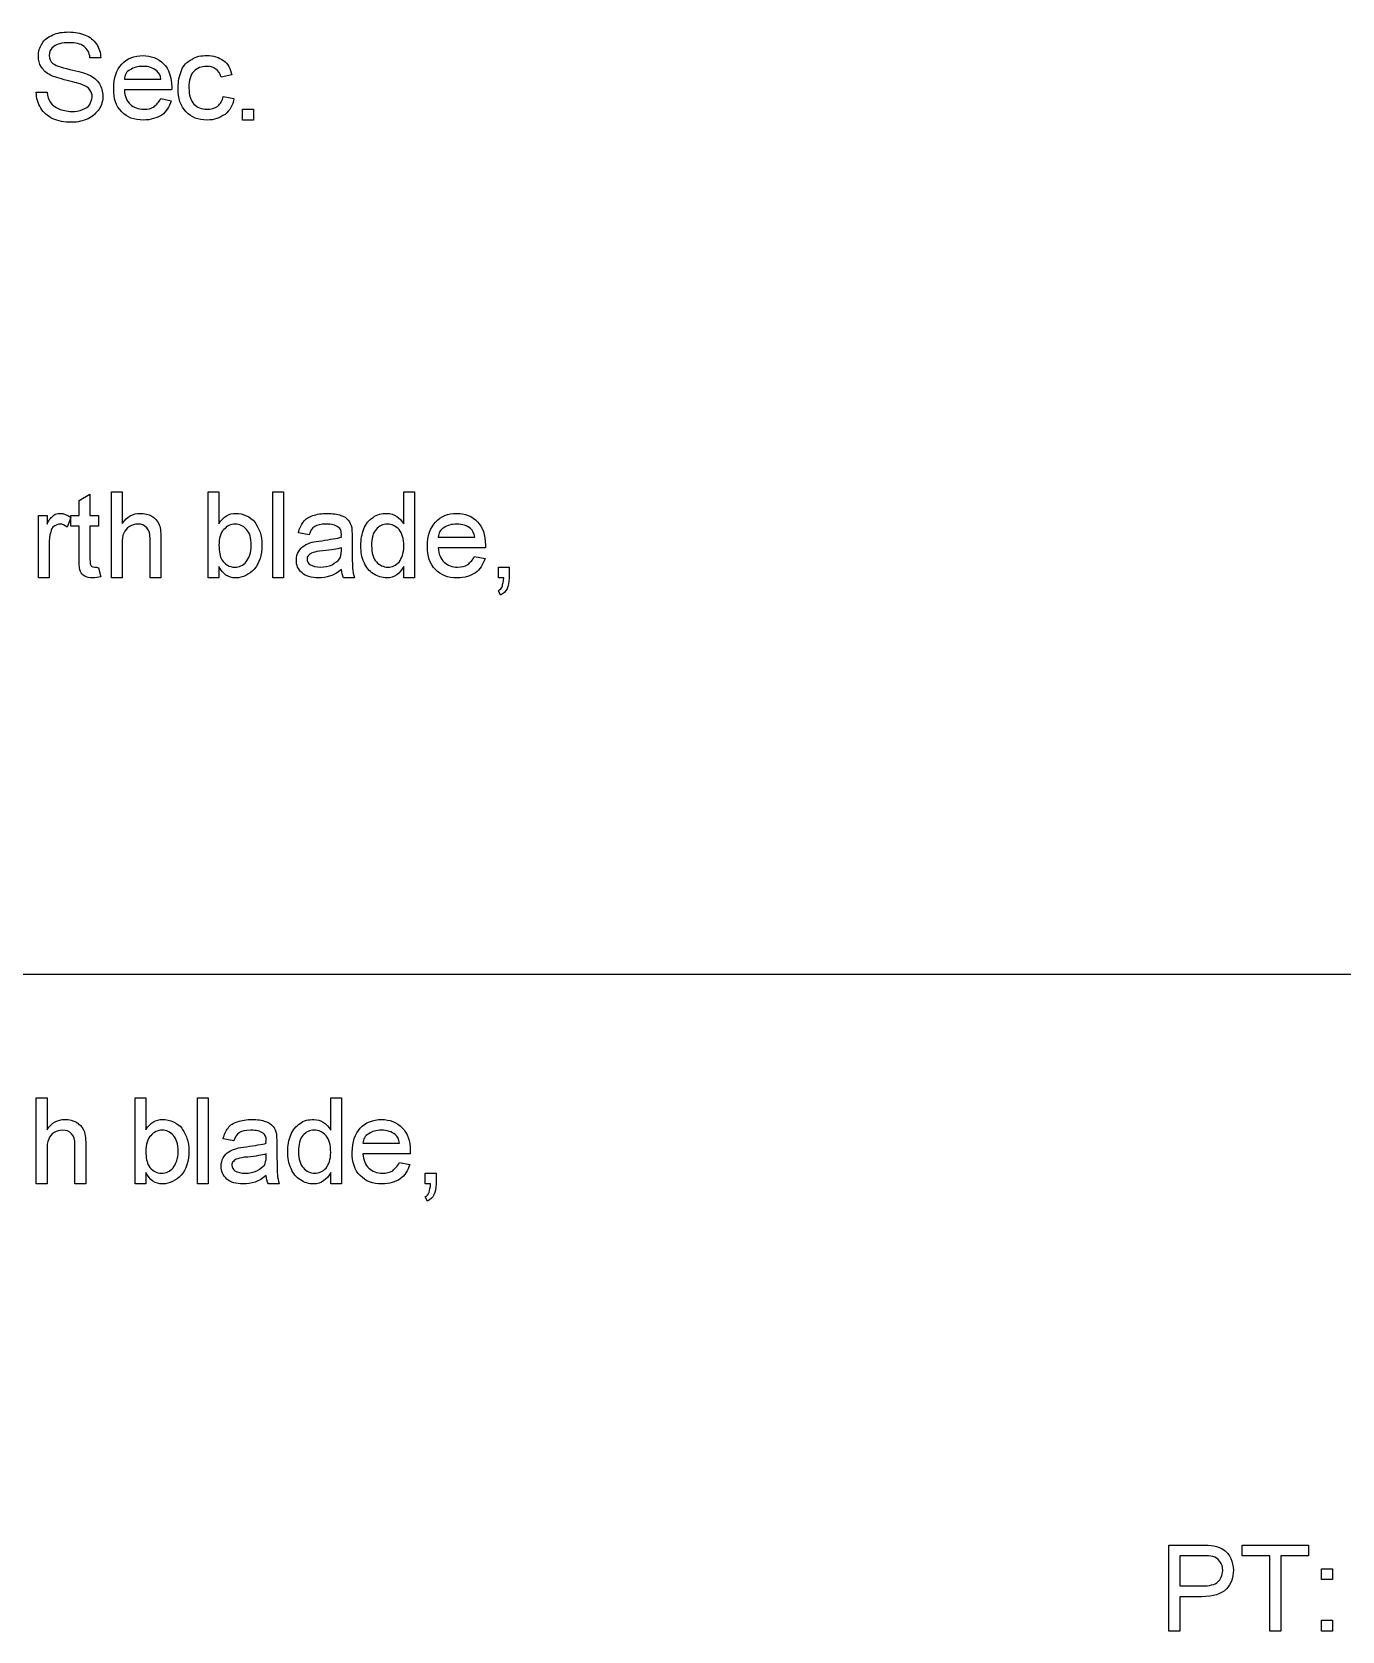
# Model space of a CAD drawing. Header units: millimetres. Extents: x 12 to 286, y 8 to 173.
# Drawn here: x 169.62 to 191.12, y 112.82 to 139.06 of the extents above; entities that cross this region are included whole.
import ezdxf

# ---------------------------------------------------------------- set-up
doc = ezdxf.new("R2010")
doc.units = ezdxf.units.MM
doc.layers.get('0').update_dxf_attribs({"linetype": 'CONTINUOUS'})

msp = doc.modelspace()

# ---------------------------------------------------------------- linework, layer by layer
at = {"color": 0}
for p, q in [((170.744, 138.642), (170.568, 138.642)), ((172.897, 138.359), (172.721, 138.325)), ((169.686, 138.077), (169.863, 138.077)), ((171.133, 138.289), (171.733, 138.289)), ((171.908, 138.113), (171.133, 138.113)), ((171.73, 137.972), (171.903, 137.936)), ((171.73, 137.972), (171.73, 137.972)), ((172.755, 138.006), (172.931, 137.972)), ((173.073, 137.619), (173.073, 137.796)), ((173.073, 137.796), (173.25, 137.796)), ((173.25, 137.796), (173.25, 137.619)), ((173.25, 137.619), (173.073, 137.619)), ((170.921, 130.105), (170.921, 131.516)), ((170.921, 131.516), (171.097, 131.516)), ((171.097, 131.516), (171.097, 130.996)), ((172.508, 130.105), (172.508, 131.516)), ((172.508, 131.516), (172.685, 131.516)), ((172.685, 131.516), (172.685, 130.992)), ((173.567, 130.105), (173.567, 131.516)), ((173.567, 131.516), (173.743, 131.516)), ((173.743, 131.516), (173.743, 130.105)), ((175.719, 130.99), (175.719, 131.516)), ((175.719, 131.516), (175.896, 131.516)), ((175.896, 131.516), (175.896, 130.105)), ((170.392, 131.377), (170.568, 131.479)), ((170.392, 131.127), (170.392, 131.377)), ((170.568, 131.479), (170.568, 131.127)), ((169.722, 130.105), (169.722, 131.127)), ((169.722, 131.127), (169.863, 131.127)), ((169.863, 131.127), (169.863, 130.988)), ((170.251, 131.098), (170.193, 130.937)), ((170.251, 130.951), (170.251, 131.127)), ((170.251, 131.127), (170.392, 131.127)), ((170.568, 131.127), (170.708, 131.127)), ((170.708, 131.127), (170.708, 130.951)), ((170.392, 130.951), (170.251, 130.951)), ((170.392, 130.398), (170.392, 130.951)), ((170.708, 130.951), (170.568, 130.951)), ((170.568, 130.951), (170.568, 130.409)), ((171.556, 130.105), (171.556, 130.743)), ((171.733, 130.761), (171.733, 130.105)), ((174.166, 130.81), (173.99, 130.845)), ((174.872, 130.776), (174.872, 130.566)), ((176.283, 130.774), (176.882, 130.774)), ((169.898, 130.649), (169.898, 130.105)), ((171.097, 130.654), (171.097, 130.105)), ((174.694, 130.55), (174.695, 130.598)), ((177.058, 130.598), (176.283, 130.598)), ((176.881, 130.458), (177.053, 130.422)), ((176.881, 130.458), (176.881, 130.458)), ((170.708, 130.271), (170.744, 130.121)), ((172.685, 130.291), (172.685, 130.105)), ((174.695, 130.245), (174.695, 130.245)), ((175.719, 130.105), (175.719, 130.294)), ((177.271, 130.105), (177.271, 130.281)), ((177.271, 130.281), (177.447, 130.281)), ((177.447, 130.281), (177.447, 130.105)), ((169.898, 130.105), (169.722, 130.105)), ((171.097, 130.105), (170.921, 130.105)), ((171.733, 130.105), (171.556, 130.105)), ((172.685, 130.105), (172.508, 130.105)), ((173.743, 130.105), (173.567, 130.105)), ((174.908, 130.105), (174.731, 130.105)), ((175.896, 130.105), (175.719, 130.105)), ((177.358, 130.105), (177.271, 130.105)), ((177.307, 129.822), (177.271, 129.892)), ((163.42, 123.599), (272.641, 123.599)), ((169.686, 120.157), (169.686, 121.568)), ((169.686, 121.568), (169.863, 121.568)), ((169.863, 121.568), (169.863, 121.048)), ((171.31, 120.157), (171.31, 121.568)), ((171.31, 121.568), (171.486, 121.568)), ((171.486, 121.568), (171.486, 121.044)), ((172.332, 120.157), (172.332, 121.568)), ((172.332, 121.568), (172.508, 121.568)), ((172.508, 121.568), (172.508, 120.157)), ((174.519, 121.041), (174.519, 121.568)), ((174.519, 121.568), (174.695, 121.568)), ((174.695, 121.568), (174.695, 120.157)), ((170.321, 120.157), (170.321, 120.793)), ((170.498, 120.813), (170.498, 120.157)), ((172.931, 120.862), (172.755, 120.897)), ((173.637, 120.828), (173.637, 120.618)), ((175.048, 120.826), (175.647, 120.826)), ((169.863, 120.706), (169.863, 120.157)), ((173.459, 120.602), (173.46, 120.65)), ((175.824, 120.65), (175.048, 120.65)), ((175.646, 120.51), (175.818, 120.474)), ((175.646, 120.51), (175.646, 120.51)), ((171.486, 120.343), (171.486, 120.157)), ((173.46, 120.297), (173.46, 120.297)), ((174.519, 120.157), (174.519, 120.344)), ((176.072, 120.157), (176.072, 120.333)), ((176.072, 120.333), (176.248, 120.333)), ((176.248, 120.333), (176.248, 120.157)), ((169.863, 120.157), (169.686, 120.157)), ((170.498, 120.157), (170.321, 120.157)), ((171.486, 120.157), (171.31, 120.157)), ((172.508, 120.157), (172.332, 120.157)), ((173.673, 120.157), (173.496, 120.157)), ((174.695, 120.157), (174.519, 120.157)), ((176.159, 120.157), (176.072, 120.157)), ((176.106, 119.874), (176.072, 119.944)), ((188.277, 112.819), (188.277, 114.23)), ((188.277, 114.23), (188.801, 114.23)), ((189.478, 114.053), (189.478, 114.23)), ((189.478, 114.23), (190.57, 114.23)), ((190.57, 114.23), (190.57, 114.053)), ((188.819, 114.053), (188.454, 114.053)), ((188.454, 114.053), (188.454, 113.558)), ((189.935, 114.053), (189.478, 114.053)), ((189.935, 112.819), (189.935, 114.053)), ((190.57, 114.053), (190.111, 114.053)), ((190.111, 114.053), (190.111, 112.819)), ((190.783, 113.665), (190.783, 113.841)), ((190.783, 113.841), (190.959, 113.841)), ((190.959, 113.665), (190.783, 113.665)), ((190.959, 113.841), (190.959, 113.665)), ((188.454, 113.558), (188.823, 113.558)), ((188.812, 113.382), (188.454, 113.382)), ((188.454, 113.382), (188.454, 112.819)), ((190.783, 112.819), (190.783, 112.995)), ((190.783, 112.995), (190.959, 112.995)), ((190.959, 112.995), (190.959, 112.819)), ((188.454, 112.819), (188.277, 112.819)), ((190.111, 112.819), (189.935, 112.819)), ((190.959, 112.819), (190.783, 112.819))]:
    msp.add_line(p, q, dxfattribs=at)
for points in [[(169.722, 138.669), (169.722, 138.744), (169.741, 138.81), (169.781, 138.872)], [(169.781, 138.872), (169.813, 138.941), (169.88, 138.984), (169.958, 139.017)], [(169.958, 139.017), (170.027, 139.052), (170.121, 139.065), (170.217, 139.065)], [(170.223, 138.888), (170.108, 138.888), (170.028, 138.868), (169.975, 138.826)], [(170.217, 139.065), (170.32, 139.065), (170.412, 139.048), (170.491, 139.014)], [(170.47, 138.826), (170.412, 138.876), (170.332, 138.888), (170.223, 138.888)], [(170.491, 139.014), (170.561, 138.986), (170.633, 138.931), (170.676, 138.865)], [(170.676, 138.865), (170.718, 138.807), (170.742, 138.724), (170.744, 138.642)], [(169.77, 138.49), (169.733, 138.546), (169.722, 138.603), (169.722, 138.669)], [(169.975, 138.826), (169.922, 138.793), (169.898, 138.736), (169.898, 138.676)], [(169.898, 138.676), (169.898, 138.625), (169.916, 138.584), (169.954, 138.551)], [(170.568, 138.642), (170.559, 138.723), (170.525, 138.785), (170.47, 138.826)], [(171.09, 138.535), (171.17, 138.629), (171.296, 138.678), (171.439, 138.678)], [(171.439, 138.678), (171.569, 138.678), (171.69, 138.632), (171.777, 138.541)], [(172.07, 138.431), (172.101, 138.525), (172.163, 138.574), (172.238, 138.616)], [(172.238, 138.616), (172.31, 138.665), (172.395, 138.678), (172.485, 138.678)], [(172.485, 138.678), (172.592, 138.678), (172.689, 138.65), (172.759, 138.595)], [(172.759, 138.595), (172.829, 138.544), (172.876, 138.461), (172.897, 138.359)], [(169.919, 138.356), (169.846, 138.394), (169.803, 138.438), (169.77, 138.49)], [(170.192, 138.268), (170.058, 138.307), (169.972, 138.329), (169.919, 138.356)], [(169.954, 138.551), (169.982, 138.526), (170.083, 138.485), (170.235, 138.45)], [(170.235, 138.45), (170.381, 138.421), (170.491, 138.385), (170.546, 138.361)], [(170.546, 138.361), (170.622, 138.333), (170.684, 138.272), (170.723, 138.214)], [(170.957, 138.139), (170.957, 138.312), (171.001, 138.442), (171.09, 138.535)], [(171.227, 138.443), (171.162, 138.412), (171.138, 138.354), (171.133, 138.289)], [(171.438, 138.501), (171.347, 138.501), (171.285, 138.482), (171.227, 138.443)], [(171.663, 138.428), (171.605, 138.476), (171.53, 138.501), (171.438, 138.501)], [(171.733, 138.289), (171.724, 138.351), (171.701, 138.398), (171.663, 138.428)], [(171.777, 138.541), (171.862, 138.46), (171.909, 138.322), (171.909, 138.158)], [(172.015, 138.144), (172.015, 138.254), (172.033, 138.35), (172.07, 138.431)], [(172.273, 138.416), (172.215, 138.365), (172.192, 138.271), (172.192, 138.148)], [(172.486, 138.501), (172.394, 138.501), (172.328, 138.472), (172.273, 138.416)], [(172.635, 138.456), (172.587, 138.489), (172.544, 138.501), (172.486, 138.501)], [(172.721, 138.325), (172.704, 138.383), (172.675, 138.427), (172.635, 138.456)], [(169.762, 137.815), (169.712, 137.898), (169.689, 137.979), (169.686, 138.077)], [(169.863, 138.077), (169.871, 138.008), (169.889, 137.953), (169.919, 137.907)], [(170.444, 138.199), (170.4, 138.22), (170.321, 138.237), (170.192, 138.268)], [(170.567, 138.115), (170.532, 138.159), (170.502, 138.177), (170.444, 138.199)], [(170.604, 137.997), (170.604, 138.045), (170.591, 138.081), (170.567, 138.115)], [(170.723, 138.214), (170.755, 138.157), (170.78, 138.088), (170.78, 138.012)], [(171.089, 137.755), (170.991, 137.848), (170.957, 137.975), (170.957, 138.139)], [(171.133, 138.113), (171.138, 138.011), (171.172, 137.93), (171.231, 137.877)], [(171.909, 138.158), (171.909, 138.157), (171.909, 138.133), (171.908, 138.113)], [(172.146, 137.754), (172.049, 137.847), (172.015, 137.975), (172.015, 138.144)], [(172.192, 138.148), (172.192, 138.037), (172.218, 137.935), (172.273, 137.88)], [(169.959, 137.641), (169.867, 137.684), (169.809, 137.738), (169.762, 137.815)], [(169.919, 137.907), (169.941, 137.873), (169.993, 137.827), (170.055, 137.801)], [(170.055, 137.801), (170.112, 137.783), (170.188, 137.76), (170.265, 137.76)], [(170.447, 137.791), (170.494, 137.812), (170.539, 137.84), (170.565, 137.875)], [(170.717, 137.796), (170.673, 137.74), (170.615, 137.677), (170.536, 137.638)], [(170.565, 137.875), (170.579, 137.92), (170.604, 137.951), (170.604, 137.997)], [(170.78, 138.012), (170.78, 137.946), (170.76, 137.863), (170.717, 137.796)], [(171.231, 137.877), (171.281, 137.83), (171.363, 137.796), (171.451, 137.796)], [(171.451, 137.796), (171.516, 137.796), (171.574, 137.809), (171.619, 137.837)], [(171.619, 137.837), (171.657, 137.874), (171.702, 137.91), (171.73, 137.972)], [(171.903, 137.936), (171.865, 137.836), (171.822, 137.757), (171.745, 137.702)], [(172.273, 137.88), (172.324, 137.83), (172.399, 137.796), (172.488, 137.796)], [(172.488, 137.796), (172.554, 137.796), (172.617, 137.812), (172.665, 137.847)], [(172.665, 137.847), (172.707, 137.888), (172.743, 137.935), (172.755, 138.006)], [(172.931, 137.972), (172.912, 137.862), (172.864, 137.775), (172.784, 137.713)], [(170.272, 137.583), (170.141, 137.583), (170.043, 137.603), (169.959, 137.641)], [(170.265, 137.76), (170.328, 137.76), (170.394, 137.769), (170.447, 137.791)], [(170.536, 137.638), (170.457, 137.607), (170.37, 137.583), (170.272, 137.583)], [(171.449, 137.619), (171.286, 137.619), (171.177, 137.664), (171.089, 137.755)], [(171.745, 137.702), (171.663, 137.654), (171.569, 137.619), (171.449, 137.619)], [(172.493, 137.619), (172.343, 137.619), (172.234, 137.663), (172.146, 137.754)], [(172.784, 137.713), (172.696, 137.654), (172.609, 137.619), (172.493, 137.619)], [(169.863, 130.988), (169.901, 131.071), (169.937, 131.105), (169.97, 131.129)], [(169.97, 131.129), (170.002, 131.163), (170.037, 131.163), (170.077, 131.163)], [(170.076, 130.987), (170.04, 130.987), (170.01, 130.974), (169.982, 130.952)], [(170.193, 130.937), (170.149, 130.974), (170.115, 130.987), (170.076, 130.987)], [(170.077, 131.163), (170.134, 131.163), (170.192, 131.141), (170.251, 131.098)], [(171.097, 130.996), (171.176, 131.115), (171.274, 131.163), (171.392, 131.163)], [(171.352, 130.987), (171.301, 130.987), (171.258, 130.973), (171.216, 130.947)], [(171.502, 130.927), (171.461, 130.974), (171.417, 130.987), (171.352, 130.987)], [(171.392, 131.163), (171.461, 131.163), (171.529, 131.148), (171.581, 131.118)], [(171.581, 131.118), (171.628, 131.092), (171.675, 131.046), (171.698, 130.992)], [(171.698, 130.992), (171.72, 130.949), (171.733, 130.861), (171.733, 130.761)], [(172.685, 130.992), (172.756, 131.115), (172.85, 131.163), (172.962, 131.163)], [(172.954, 130.987), (172.873, 130.987), (172.817, 130.956), (172.765, 130.897)], [(173.137, 130.9), (173.076, 130.963), (173.025, 130.987), (172.954, 130.987)], [(172.962, 131.163), (173.014, 131.163), (173.083, 131.151), (173.138, 131.124)], [(173.138, 131.124), (173.184, 131.101), (173.239, 131.064), (173.275, 131.018)], [(173.275, 131.018), (173.302, 130.974), (173.339, 130.919), (173.36, 130.854)], [(173.99, 130.845), (174.006, 130.918), (174.032, 130.977), (174.068, 131.022)], [(174.068, 131.022), (174.103, 131.079), (174.158, 131.102), (174.225, 131.126)], [(174.225, 131.126), (174.287, 131.151), (174.374, 131.163), (174.465, 131.163)], [(174.442, 130.987), (174.348, 130.987), (174.296, 130.973), (174.256, 130.947)], [(174.644, 130.937), (174.592, 130.974), (174.531, 130.987), (174.442, 130.987)], [(174.465, 131.163), (174.549, 131.163), (174.628, 131.152), (174.684, 131.131)], [(174.684, 131.131), (174.733, 131.12), (174.781, 131.083), (174.807, 131.05)], [(174.807, 131.05), (174.832, 131.02), (174.853, 130.977), (174.863, 130.927)], [(175.063, 130.908), (175.092, 130.992), (175.147, 131.053), (175.215, 131.097)], [(175.215, 131.097), (175.274, 131.151), (175.357, 131.163), (175.441, 131.163)], [(175.45, 130.987), (175.37, 130.987), (175.314, 130.958), (175.265, 130.901)], [(175.441, 131.163), (175.5, 131.163), (175.555, 131.147), (175.602, 131.115)], [(175.641, 130.897), (175.58, 130.963), (175.525, 130.987), (175.45, 130.987)], [(175.602, 131.115), (175.642, 131.087), (175.689, 131.04), (175.719, 130.99)], [(176.106, 130.624), (176.106, 130.798), (176.152, 130.927), (176.24, 131.021)], [(176.24, 131.021), (176.322, 131.115), (176.447, 131.163), (176.589, 131.163)], [(176.589, 130.987), (176.498, 130.987), (176.434, 130.967), (176.378, 130.929)], [(176.589, 131.163), (176.72, 131.163), (176.839, 131.118), (176.928, 131.027)], [(176.813, 130.914), (176.755, 130.963), (176.681, 130.987), (176.589, 130.987)], [(176.928, 131.027), (177.012, 130.945), (177.058, 130.809), (177.058, 130.643)], [(169.923, 130.856), (169.898, 130.8), (169.898, 130.724), (169.898, 130.649)], [(169.982, 130.952), (169.949, 130.94), (169.934, 130.897), (169.923, 130.856)], [(171.125, 130.841), (171.097, 130.797), (171.097, 130.733), (171.097, 130.654)], [(171.216, 130.947), (171.169, 130.922), (171.143, 130.885), (171.125, 130.841)], [(171.556, 130.743), (171.556, 130.838), (171.538, 130.889), (171.502, 130.927)], [(172.765, 130.897), (172.708, 130.845), (172.685, 130.752), (172.685, 130.641)], [(173.214, 130.635), (173.214, 130.766), (173.188, 130.844), (173.137, 130.9)], [(173.36, 130.854), (173.378, 130.799), (173.39, 130.722), (173.39, 130.649)], [(174.256, 130.947), (174.209, 130.923), (174.185, 130.875), (174.166, 130.81)], [(174.213, 130.689), (174.245, 130.703), (174.303, 130.707), (174.373, 130.715)], [(174.373, 130.715), (174.509, 130.74), (174.626, 130.751), (174.694, 130.774)], [(174.695, 130.813), (174.695, 130.882), (174.679, 130.914), (174.644, 130.937)], [(174.694, 130.774), (174.684, 130.795), (174.695, 130.808), (174.695, 130.813)], [(174.863, 130.927), (174.861, 130.905), (174.872, 130.846), (174.872, 130.776)], [(175.014, 130.633), (175.014, 130.735), (175.03, 130.826), (175.063, 130.908)], [(175.265, 130.901), (175.213, 130.849), (175.19, 130.755), (175.19, 130.633)], [(175.719, 130.62), (175.719, 130.751), (175.693, 130.839), (175.641, 130.897)], [(176.378, 130.929), (176.313, 130.899), (176.29, 130.839), (176.283, 130.774)], [(176.882, 130.774), (176.875, 130.836), (176.852, 130.883), (176.813, 130.914)], [(172.685, 130.641), (172.685, 130.539), (172.701, 130.451), (172.733, 130.401)], [(173.134, 130.369), (173.178, 130.434), (173.214, 130.517), (173.214, 130.635)], [(173.39, 130.649), (173.39, 130.482), (173.348, 130.34), (173.264, 130.247)], [(173.955, 130.397), (173.955, 130.455), (173.966, 130.492), (173.99, 130.533)], [(173.99, 130.533), (174.015, 130.584), (174.045, 130.608), (174.083, 130.633)], [(174.083, 130.633), (174.114, 130.657), (174.165, 130.677), (174.213, 130.689)], [(174.157, 130.474), (174.132, 130.46), (174.132, 130.433), (174.132, 130.409)], [(174.231, 130.52), (174.19, 130.511), (174.175, 130.493), (174.157, 130.474)], [(174.392, 130.547), (174.311, 130.544), (174.263, 130.529), (174.231, 130.52)], [(174.695, 130.598), (174.628, 130.579), (174.527, 130.561), (174.392, 130.547)], [(174.665, 130.418), (174.683, 130.448), (174.694, 130.491), (174.694, 130.55)], [(174.872, 130.566), (174.872, 130.431), (174.874, 130.32), (174.879, 130.265)], [(175.067, 130.357), (175.025, 130.447), (175.014, 130.529), (175.014, 130.633)], [(175.19, 130.633), (175.19, 130.515), (175.216, 130.427), (175.268, 130.368)], [(175.642, 130.365), (175.683, 130.427), (175.719, 130.506), (175.719, 130.62)], [(176.24, 130.241), (176.142, 130.333), (176.106, 130.46), (176.106, 130.624)], [(176.283, 130.598), (176.29, 130.496), (176.323, 130.418), (176.381, 130.362)], [(176.771, 130.322), (176.807, 130.361), (176.853, 130.395), (176.881, 130.458)], [(177.058, 130.643), (177.058, 130.642), (177.058, 130.619), (177.058, 130.598)], [(170.411, 130.207), (170.392, 130.238), (170.392, 130.3), (170.392, 130.398)], [(170.481, 130.132), (170.443, 130.153), (170.425, 130.176), (170.411, 130.207)], [(170.568, 130.409), (170.568, 130.369), (170.571, 130.335), (170.575, 130.322)], [(170.575, 130.322), (170.578, 130.32), (170.589, 130.299), (170.6, 130.292)], [(170.6, 130.292), (170.6, 130.292), (170.627, 130.281), (170.648, 130.281)], [(170.648, 130.281), (170.66, 130.281), (170.684, 130.277), (170.708, 130.271)], [(172.96, 130.105), (172.834, 130.105), (172.751, 130.167), (172.685, 130.291)], [(172.733, 130.401), (172.781, 130.328), (172.855, 130.281), (172.945, 130.281)], [(172.945, 130.281), (173.014, 130.281), (173.08, 130.31), (173.134, 130.369)], [(173.264, 130.247), (173.175, 130.163), (173.079, 130.105), (172.96, 130.105)], [(174.049, 130.186), (173.979, 130.249), (173.955, 130.312), (173.955, 130.397)], [(174.318, 130.105), (174.198, 130.105), (174.111, 130.132), (174.049, 130.186)], [(174.132, 130.409), (174.132, 130.376), (174.149, 130.342), (174.187, 130.317)], [(174.187, 130.317), (174.219, 130.304), (174.279, 130.281), (174.352, 130.281)], [(174.352, 130.281), (174.42, 130.281), (174.486, 130.294), (174.542, 130.32)], [(174.695, 130.245), (174.636, 130.194), (174.575, 130.157), (174.515, 130.137)], [(174.542, 130.32), (174.59, 130.356), (174.639, 130.377), (174.665, 130.418)], [(174.731, 130.105), (174.712, 130.145), (174.701, 130.192), (174.695, 130.245)], [(174.879, 130.265), (174.881, 130.213), (174.894, 130.156), (174.908, 130.105)], [(175.222, 130.171), (175.145, 130.216), (175.104, 130.277), (175.067, 130.357)], [(175.268, 130.368), (175.32, 130.315), (175.384, 130.281), (175.457, 130.281)], [(175.719, 130.294), (175.656, 130.175), (175.563, 130.105), (175.441, 130.105)], [(175.457, 130.281), (175.524, 130.281), (175.591, 130.309), (175.642, 130.365)], [(176.598, 130.105), (176.437, 130.105), (176.328, 130.15), (176.24, 130.241)], [(176.381, 130.362), (176.432, 130.315), (176.514, 130.281), (176.602, 130.281)], [(176.895, 130.187), (176.813, 130.139), (176.72, 130.105), (176.598, 130.105)], [(176.602, 130.281), (176.667, 130.281), (176.724, 130.295), (176.771, 130.322)], [(177.053, 130.422), (177.014, 130.321), (176.972, 130.242), (176.895, 130.187)], [(170.62, 130.105), (170.556, 130.105), (170.514, 130.114), (170.481, 130.132)], [(170.744, 130.121), (170.698, 130.116), (170.658, 130.105), (170.62, 130.105)], [(174.515, 130.137), (174.443, 130.116), (174.387, 130.105), (174.318, 130.105)], [(175.441, 130.105), (175.359, 130.105), (175.288, 130.127), (175.222, 130.171)], [(177.271, 129.892), (177.3, 129.909), (177.322, 129.934), (177.336, 129.965)], [(177.413, 129.927), (177.391, 129.883), (177.355, 129.847), (177.307, 129.822)], [(177.336, 129.965), (177.34, 130.008), (177.356, 130.044), (177.358, 130.105)], [(177.447, 130.105), (177.447, 130.032), (177.436, 129.973), (177.413, 129.927)], [(169.863, 121.048), (169.941, 121.167), (170.039, 121.215), (170.157, 121.215)], [(169.981, 120.999), (169.934, 120.974), (169.908, 120.937), (169.89, 120.893)], [(170.118, 121.039), (170.066, 121.039), (170.024, 121.025), (169.981, 120.999)], [(170.267, 120.979), (170.226, 121.026), (170.182, 121.039), (170.118, 121.039)], [(170.157, 121.215), (170.226, 121.215), (170.294, 121.2), (170.346, 121.17)], [(170.346, 121.17), (170.393, 121.142), (170.44, 121.098), (170.463, 121.044)], [(170.463, 121.044), (170.486, 121), (170.498, 120.913), (170.498, 120.813)], [(171.486, 121.044), (171.558, 121.167), (171.65, 121.215), (171.763, 121.215)], [(171.753, 121.039), (171.673, 121.039), (171.618, 121.008), (171.564, 120.949)], [(171.938, 120.952), (171.877, 121.014), (171.826, 121.039), (171.753, 121.039)], [(171.763, 121.215), (171.814, 121.215), (171.884, 121.201), (171.939, 121.176)], [(171.939, 121.176), (171.985, 121.153), (172.04, 121.116), (172.075, 121.07)], [(172.075, 121.07), (172.103, 121.026), (172.139, 120.971), (172.16, 120.906)], [(172.755, 120.897), (172.772, 120.97), (172.798, 121.029), (172.834, 121.074)], [(172.834, 121.074), (172.868, 121.131), (172.923, 121.154), (172.991, 121.178)], [(173.021, 120.999), (172.974, 120.975), (172.951, 120.927), (172.931, 120.862)], [(172.991, 121.178), (173.053, 121.202), (173.139, 121.215), (173.23, 121.215)], [(173.207, 121.039), (173.113, 121.039), (173.061, 121.025), (173.021, 120.999)], [(173.41, 120.989), (173.357, 121.026), (173.296, 121.039), (173.207, 121.039)], [(173.23, 121.215), (173.314, 121.215), (173.393, 121.204), (173.45, 121.182)], [(173.45, 121.182), (173.498, 121.172), (173.546, 121.134), (173.572, 121.102)], [(173.572, 121.102), (173.597, 121.072), (173.618, 121.029), (173.629, 120.979)], [(173.864, 120.96), (173.893, 121.044), (173.948, 121.105), (174.016, 121.149)], [(174.016, 121.149), (174.074, 121.202), (174.158, 121.215), (174.24, 121.215)], [(174.25, 121.039), (174.172, 121.039), (174.114, 121.01), (174.064, 120.953)], [(174.24, 121.215), (174.3, 121.215), (174.355, 121.199), (174.403, 121.167)], [(174.442, 120.949), (174.38, 121.014), (174.326, 121.039), (174.25, 121.039)], [(174.403, 121.167), (174.442, 121.139), (174.49, 121.092), (174.519, 121.041)], [(174.872, 120.676), (174.872, 120.85), (174.917, 120.979), (175.005, 121.073)], [(175.005, 121.073), (175.087, 121.167), (175.212, 121.215), (175.354, 121.215)], [(175.354, 121.039), (175.263, 121.039), (175.2, 121.019), (175.143, 120.981)], [(175.354, 121.215), (175.485, 121.215), (175.605, 121.17), (175.693, 121.079)], [(175.579, 120.966), (175.521, 121.014), (175.446, 121.039), (175.354, 121.039)], [(175.693, 121.079), (175.777, 120.997), (175.824, 120.86), (175.824, 120.696)], [(169.89, 120.893), (169.863, 120.849), (169.863, 120.785), (169.863, 120.706)], [(170.321, 120.793), (170.321, 120.89), (170.303, 120.941), (170.267, 120.979)], [(171.564, 120.949), (171.509, 120.897), (171.486, 120.805), (171.486, 120.693)], [(172.015, 120.686), (172.015, 120.818), (171.989, 120.895), (171.938, 120.952)], [(172.16, 120.906), (172.179, 120.851), (172.192, 120.774), (172.192, 120.701)], [(172.849, 120.685), (172.879, 120.709), (172.93, 120.729), (172.978, 120.741)], [(172.978, 120.741), (173.01, 120.755), (173.068, 120.759), (173.138, 120.767)], [(173.138, 120.767), (173.275, 120.792), (173.392, 120.803), (173.459, 120.826)], [(173.46, 120.865), (173.46, 120.934), (173.444, 120.964), (173.41, 120.989)], [(173.459, 120.826), (173.45, 120.846), (173.46, 120.86), (173.46, 120.865)], [(173.629, 120.979), (173.626, 120.956), (173.637, 120.898), (173.637, 120.828)], [(173.813, 120.685), (173.813, 120.785), (173.83, 120.878), (173.864, 120.96)], [(174.064, 120.953), (174.013, 120.901), (173.99, 120.807), (173.99, 120.685)], [(174.519, 120.672), (174.519, 120.803), (174.494, 120.891), (174.442, 120.949)], [(175.143, 120.981), (175.078, 120.949), (175.055, 120.891), (175.048, 120.826)], [(175.647, 120.826), (175.641, 120.888), (175.617, 120.935), (175.579, 120.966)], [(171.486, 120.693), (171.486, 120.591), (171.501, 120.501), (171.533, 120.453)], [(171.934, 120.421), (171.979, 120.486), (172.015, 120.569), (172.015, 120.686)], [(172.192, 120.701), (172.192, 120.534), (172.149, 120.392), (172.065, 120.299)], [(172.721, 120.449), (172.721, 120.507), (172.732, 120.542), (172.755, 120.584)], [(172.755, 120.584), (172.78, 120.636), (172.81, 120.66), (172.849, 120.685)], [(172.922, 120.526), (172.897, 120.512), (172.897, 120.485), (172.897, 120.461)], [(172.996, 120.57), (172.955, 120.563), (172.94, 120.545), (172.922, 120.526)], [(173.157, 120.598), (173.076, 120.596), (173.028, 120.581), (172.996, 120.57)], [(173.46, 120.65), (173.393, 120.629), (173.293, 120.613), (173.157, 120.598)], [(173.43, 120.468), (173.448, 120.5), (173.459, 120.542), (173.459, 120.602)], [(173.637, 120.618), (173.637, 120.482), (173.64, 120.372), (173.644, 120.315)], [(173.868, 120.409), (173.826, 120.498), (173.813, 120.581), (173.813, 120.685)], [(173.99, 120.685), (173.99, 120.567), (174.016, 120.479), (174.07, 120.42)], [(174.443, 120.417), (174.485, 120.479), (174.519, 120.558), (174.519, 120.672)], [(175.005, 120.293), (174.908, 120.385), (174.872, 120.512), (174.872, 120.676)], [(175.048, 120.65), (175.055, 120.548), (175.088, 120.468), (175.146, 120.414)], [(175.536, 120.374), (175.572, 120.412), (175.618, 120.448), (175.646, 120.51)], [(175.818, 120.474), (175.78, 120.373), (175.737, 120.294), (175.66, 120.239)], [(175.824, 120.696), (175.824, 120.694), (175.824, 120.671), (175.824, 120.65)], [(171.762, 120.157), (171.635, 120.157), (171.552, 120.219), (171.486, 120.343)], [(171.533, 120.453), (171.581, 120.38), (171.657, 120.333), (171.746, 120.333)], [(171.746, 120.333), (171.814, 120.333), (171.881, 120.362), (171.934, 120.421)], [(172.065, 120.299), (171.975, 120.215), (171.88, 120.157), (171.762, 120.157)], [(172.814, 120.238), (172.744, 120.301), (172.721, 120.364), (172.721, 120.449)], [(173.083, 120.157), (172.963, 120.157), (172.876, 120.183), (172.814, 120.238)], [(172.897, 120.461), (172.897, 120.428), (172.915, 120.394), (172.952, 120.369)], [(172.952, 120.369), (172.984, 120.355), (173.045, 120.333), (173.118, 120.333)], [(173.118, 120.333), (173.185, 120.333), (173.251, 120.346), (173.308, 120.372)], [(173.46, 120.297), (173.401, 120.246), (173.341, 120.209), (173.28, 120.188)], [(173.308, 120.372), (173.356, 120.408), (173.404, 120.43), (173.43, 120.468)], [(173.496, 120.157), (173.477, 120.197), (173.466, 120.244), (173.46, 120.297)], [(173.644, 120.315), (173.647, 120.265), (173.659, 120.206), (173.673, 120.157)], [(174.023, 120.223), (173.946, 120.268), (173.906, 120.329), (173.868, 120.409)], [(174.242, 120.157), (174.161, 120.157), (174.089, 120.179), (174.023, 120.223)], [(174.07, 120.42), (174.119, 120.367), (174.185, 120.333), (174.257, 120.333)], [(174.519, 120.344), (174.457, 120.227), (174.363, 120.157), (174.242, 120.157)], [(174.257, 120.333), (174.323, 120.333), (174.392, 120.361), (174.443, 120.417)], [(175.364, 120.157), (175.202, 120.157), (175.093, 120.202), (175.005, 120.293)], [(175.146, 120.414), (175.197, 120.367), (175.279, 120.333), (175.368, 120.333)], [(175.66, 120.239), (175.579, 120.191), (175.485, 120.157), (175.364, 120.157)], [(175.368, 120.333), (175.433, 120.333), (175.489, 120.347), (175.536, 120.374)], [(173.28, 120.188), (173.208, 120.168), (173.152, 120.157), (173.083, 120.157)], [(176.072, 119.944), (176.101, 119.961), (176.121, 119.986), (176.135, 120.017)], [(176.214, 119.979), (176.191, 119.934), (176.156, 119.899), (176.106, 119.874)], [(176.135, 120.017), (176.141, 120.06), (176.157, 120.096), (176.159, 120.157)], [(176.248, 120.157), (176.248, 120.082), (176.236, 120.023), (176.214, 119.979)], [(188.801, 114.23), (188.884, 114.23), (188.962, 114.224), (189.012, 114.216)], [(189.012, 114.216), (189.069, 114.209), (189.137, 114.181), (189.183, 114.148)], [(188.995, 114.041), (188.959, 114.053), (188.904, 114.053), (188.819, 114.053)], [(189.114, 113.96), (189.077, 114.008), (189.045, 114.027), (188.995, 114.041)], [(189.159, 113.811), (189.159, 113.878), (189.144, 113.918), (189.114, 113.96)], [(189.183, 114.148), (189.221, 114.119), (189.265, 114.07), (189.293, 114.011)], [(189.293, 114.011), (189.312, 113.954), (189.335, 113.887), (189.335, 113.816)], [(189.082, 113.625), (189.125, 113.67), (189.159, 113.731), (189.159, 113.811)], [(189.335, 113.816), (189.335, 113.703), (189.298, 113.593), (189.223, 113.509)], [(189.223, 113.509), (189.137, 113.429), (189.01, 113.382), (188.812, 113.382)], [(188.823, 113.558), (188.939, 113.558), (189.031, 113.581), (189.082, 113.625)]]:
    msp.add_open_spline(points, degree=3, dxfattribs=at)

doc.saveas('drawing.dxf')
